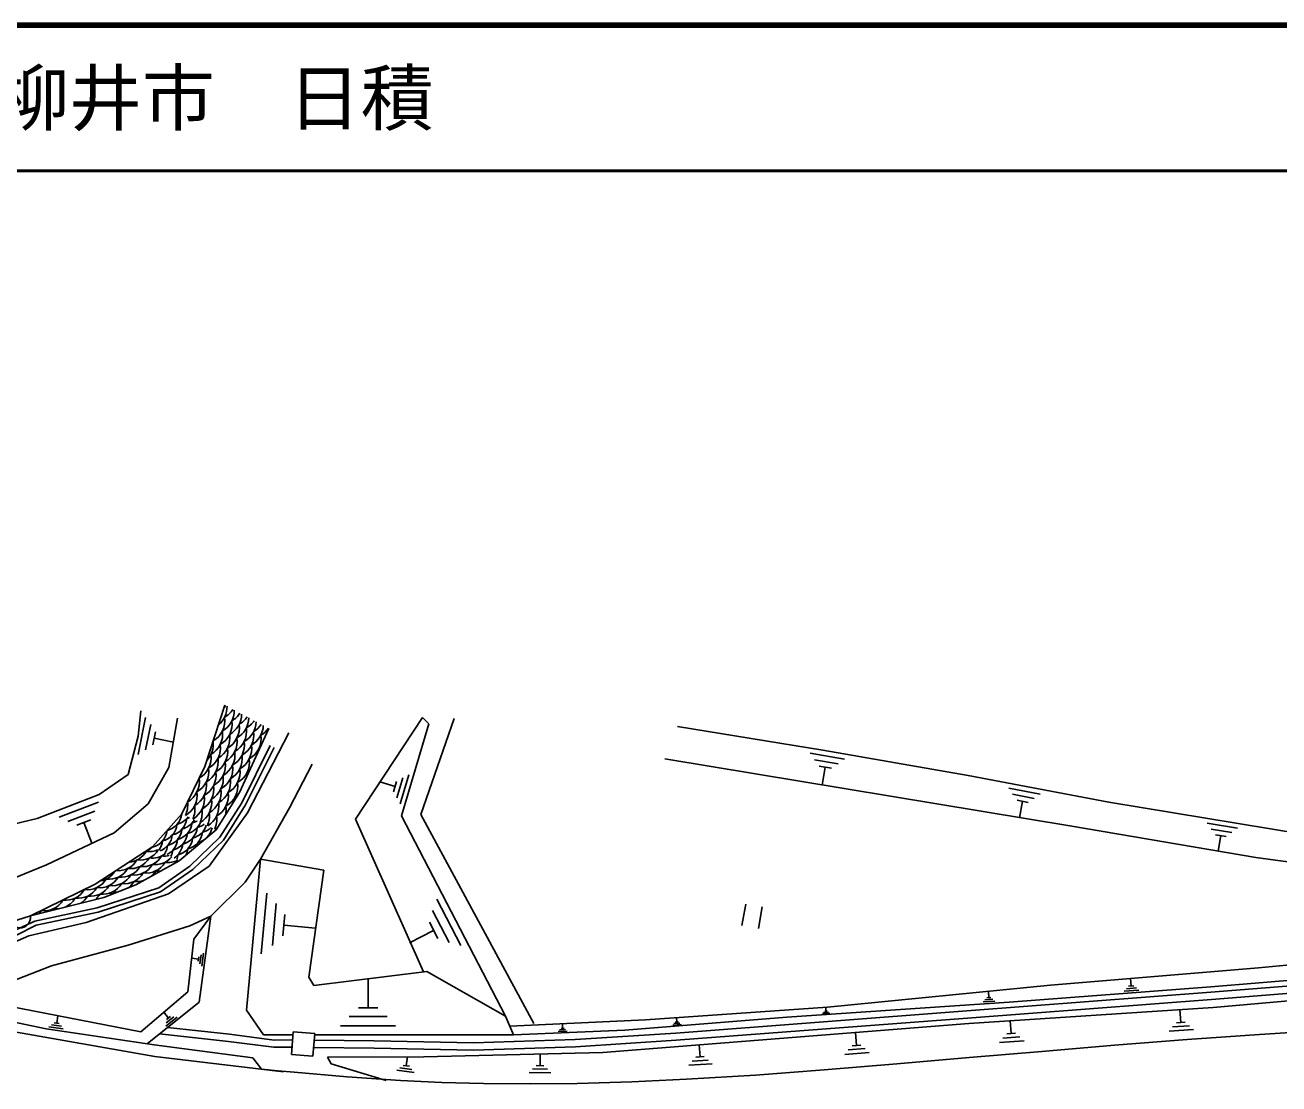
# Model space of a CAD drawing. Units: millimetres, scale not verified. Extents: x 40000 to 680000, y 20000 to 380000.
# Drawn here: x 407008 to 492981, y 307391 to 380000 of the extents above; entities that cross this region are included whole.
import ezdxf
from ezdxf.enums import TextEntityAlignment as Align

# ---------------------------------------------------------------- set-up
doc = ezdxf.new("R2010")
doc.units = ezdxf.units.MM
doc.header["$LTSCALE"] = 1000
for name, color, linetype, lineweight in [('M-BGD', 7, 'Continuous', 25), ('M-TTL', 2, 'Continuous', 140), ('M-TTL-LINE', 7, 'Continuous', 50)]:
    doc.layers.add(name, color=color, linetype=linetype, lineweight=lineweight)
doc.layers.add('M-TTL-TXT', color=7, linetype='Continuous')
doc.styles.add('ＭＳ ゴシック', font='')
doc.styles.get('ＭＳ ゴシック').set_extended_font_data('MS Gothic')

msp = doc.modelspace()

# ---------------------------------------------------------------- linework, layer by layer
at = {"layer": 'M-BGD'}
for p, q in [((414753, 331237), (414953, 332968)), ((419342, 329162), (420708, 333367)), ((414769, 329992), (415275, 332529)), ((415623, 332049), (415273, 330296)), ((416870, 329099), (417463, 332475)), ((429665, 325546), (434255, 332510)), ((434699, 332086), (432812, 325770)), ((436438, 332448), (434142, 325869)), ((434255, 332510), (434699, 332086)), ((451733, 331899), (461711, 330288)), ((414082, 328602), (414753, 331237)), ((415762, 330649), (415940, 331542)), ((415851, 331096), (417176, 330831)), ((423730, 331754), (421708, 327379)), ((422258, 325971), (425102, 331456)), ((421868, 326667), (423812, 330599)), ((422129, 326520), (424081, 330466)), ((461711, 330288), (471664, 328540)), ((425146, 326328), (426696, 329329)), ((478776, 325070), (450880, 329679)), ((460838, 330083), (463190, 329669)), ((462754, 329338), (461129, 329623)), ((412077, 327240), (414082, 328602)), ((415444, 326597), (416870, 329099)), ((417745, 325909), (419342, 329162)), ((433329, 328589), (432731, 326587)), ((461465, 329180), (462293, 329035)), ((461879, 329108), (461663, 327879)), ((471664, 328540), (481317, 326701)), ((432376, 327783), (431330, 328096)), ((432481, 328135), (432271, 327431)), ((432487, 326999), (432900, 328383)), ((474459, 327677), (476610, 327267)), ((407841, 325596), (412077, 327240)), ((409347, 325674), (412037, 326718)), ((421708, 327379), (420116, 324809)), ((476206, 326969), (474720, 327252)), ((475022, 326842), (475779, 326698)), ((475401, 326770), (475187, 325646)), ((481317, 326701), (494613, 324508)), ((411794, 326102), (409935, 325381)), ((413122, 324616), (415444, 326597)), ((415750, 323638), (417745, 325909)), ((419624, 322331), (422258, 325971)), ((420370, 324308), (421868, 326667)), ((420604, 324117), (422129, 326520)), ((423140, 322807), (425146, 326328)), ((434142, 325869), (441885, 311540)), ((402144, 324207), (407841, 325596)), ((410560, 325133), (411506, 325501)), ((411033, 325317), (411579, 323911)), ((429665, 325546), (434325, 315071)), ((432812, 325770), (439944, 312036)), ((491398, 322915), (478776, 325070)), ((488071, 325267), (490133, 324927)), ((408478, 322419), (413122, 324616)), ((420116, 324809), (417578, 322690)), ((418314, 322333), (420370, 324308)), ((489754, 324633), (488330, 324868)), ((488628, 324483), (489354, 324364)), ((488991, 324423), (488813, 323346)), ((411825, 321080), (415750, 323638)), ((418505, 322101), (420604, 324117)), ((404114, 320641), (408478, 322419)), ((417578, 322690), (414611, 321046)), ((422103, 321236), (423140, 322807)), ((422182, 312442), (423140, 322807)), ((423140, 322807), (427495, 322042)), ((497321, 322129), (491398, 322915)), ((416169, 320829), (418314, 322333)), ((416304, 320558), (418505, 322101)), ((416839, 320427), (419624, 322331)), ((427495, 322042), (426466, 314711)), ((407380, 318912), (411825, 321080)), ((411940, 319464), (416169, 320829)), ((414611, 321046), (412407, 320179)), ((419747, 318888), (422103, 321236)), ((412407, 320179), (407380, 318912)), ((411193, 318455), (416839, 320427)), ((412017, 319174), (416304, 320558)), ((423202, 316314), (423587, 320476)), ((435231, 320051), (436882, 316872)), ((407678, 318560), (411940, 319464)), ((407773, 318273), (412017, 319174)), ((424227, 319763), (423962, 316887)), ((424686, 317537), (424821, 319001)), ((436089, 317089), (434949, 319286)), ((456418, 319724), (456159, 318246)), ((457292, 318047), (457552, 319524)), ((402755, 316295), (407678, 318560)), ((402892, 315814), (407773, 318273)), ((404682, 318063), (407380, 318912)), ((407272, 317548), (411193, 318455)), ((414082, 316917), (418300, 318222)), ((418300, 318222), (419747, 318888)), ((419747, 318888), (418574, 317329)), ((418951, 312989), (419747, 318888)), ((424754, 318269), (426929, 318068)), ((434728, 318481), (435308, 317363)), ((407272, 317548), (399265, 314029)), ((418574, 317329), (418164, 313697)), ((435018, 317922), (433357, 317060)), ((408819, 315489), (414082, 316917)), ((491575, 315357), (509213, 316989)), ((418903, 315954), (418439, 316017)), ((418924, 316110), (418882, 315798)), ((419002, 315630), (419085, 316243)), ((419252, 316359), (419133, 315471)), ((510824, 315918), (488312, 314038)), ((408819, 315489), (403144, 313270)), ((426466, 314711), (426796, 314135)), ((426796, 314135), (434564, 315101)), ((434564, 315101), (439944, 312036)), ((477328, 314154), (491575, 315357)), ((488308, 313688), (501514, 314735)), ((414947, 310957), (398052, 314267)), ((430527, 312607), (430527, 314583)), ((462018, 312656), (477328, 314154)), ((488312, 314038), (474489, 312997)), ((483369, 313817), (482377, 313742)), ((482519, 313921), (483204, 313972)), ((483023, 314116), (482674, 314090)), ((482848, 314103), (482809, 314622)), ((488347, 313190), (501556, 314237)), ((488475, 312641), (506187, 314161)), ((418164, 313697), (414947, 310957)), ((415380, 310146), (418951, 312989)), ((474489, 312997), (459248, 311969)), ((471590, 312395), (488308, 313688)), ((471628, 311896), (488347, 313190)), ((473505, 313072), (472711, 313019)), ((472826, 313161), (473375, 313198)), ((473231, 313314), (472951, 313295)), ((473091, 313305), (473063, 313720)), ((402374, 312444), (408465, 311176)), ((416845, 311909), (416522, 312315)), ((423356, 310768), (422182, 312442)), ((431192, 312607), (429862, 312607)), ((449546, 311792), (462018, 312656)), ((451626, 310882), (471590, 312395)), ((462182, 312244), (461686, 312211)), ((461758, 312300), (462101, 312323)), ((462010, 312396), (461836, 312384)), ((461923, 312390), (461906, 312649)), ((471723, 311543), (488475, 312641)), ((486255, 311611), (486196, 312493)), ((409623, 311162), (408639, 311308)), ((408817, 311451), (409497, 311350)), ((409352, 311531), (409005, 311582)), ((409179, 311557), (409255, 312071)), ((417437, 311964), (416659, 311345)), ((416676, 311572), (417213, 312000)), ((416982, 312018), (416708, 311800)), ((421028, 310798), (416780, 311260)), ((432417, 311372), (428636, 311372)), ((429225, 312009), (431838, 312009)), ((439944, 312036), (440507, 310767)), ((449546, 311792), (440251, 311344)), ((443861, 311200), (443848, 311512)), ((446628, 309545), (471723, 311543)), ((459248, 311969), (448132, 311083)), ((452012, 311472), (451417, 311424)), ((451501, 311532), (451913, 311565)), ((451803, 311651), (451594, 311634)), ((451661, 310383), (471628, 311896)), ((451699, 311643), (451674, 311954)), ((474618, 310840), (474551, 311722)), ((485691, 311305), (486858, 311383)), ((486552, 311631), (485958, 311591)), ((415914, 309266), (405886, 311027)), ((408465, 311176), (415867, 310073)), ((420964, 310302), (416224, 310818)), ((421028, 310798), (424093, 310402)), ((425380, 310768), (423356, 310768)), ((424093, 310402), (425352, 310412)), ((425273, 309411), (425395, 310956)), ((425395, 310956), (426870, 310839)), ((426870, 310839), (426748, 309294)), ((426821, 310395), (430949, 310342)), ((440507, 310767), (426865, 310767)), ((437751, 310208), (444722, 310433)), ((448132, 311083), (440507, 310767)), ((444168, 311018), (443571, 310993)), ((443660, 311097), (444072, 311114)), ((443966, 311205), (443756, 311196)), ((444722, 310433), (451626, 310882)), ((444746, 309933), (451661, 310383)), ((464010, 310034), (463943, 310915)), ((474058, 310529), (475223, 310618)), ((474915, 310863), (474321, 310818)), ((487135, 311116), (485447, 311004)), ((415867, 310073), (422617, 309183)), ((420964, 310302), (424063, 309901)), ((424063, 309901), (425356, 309912)), ((426814, 309895), (430939, 309842)), ((430939, 309842), (437754, 309707)), ((430949, 310342), (437751, 310208)), ((434352, 309238), (446628, 309545)), ((437754, 309707), (444746, 309933)), ((453287, 309243), (453232, 310073)), ((464895, 309547), (463209, 309418)), ((463450, 309722), (464615, 309811)), ((464307, 310056), (463713, 310011)), ((475503, 310354), (473817, 310225)), ((424733, 308216), (415914, 309266)), ((422617, 309183), (423227, 308395)), ((426748, 309294), (425273, 309411)), ((427745, 309216), (434352, 309238)), ((427993, 308778), (427745, 309216)), ((431763, 307635), (427993, 308778)), ((433356, 308604), (432940, 308661)), ((433148, 308633), (433234, 309251)), ((442579, 308643), (442054, 308651)), ((442316, 308647), (442329, 309427)), ((454115, 308776), (452526, 308672)), ((452756, 308956), (453854, 309028)), ((453566, 309261), (453007, 309225)), ((433687, 308165), (432504, 308328)), ((432715, 308502), (433533, 308389)), ((443055, 308148), (441562, 308172)), ((441799, 308419), (442830, 308403))]:
    msp.add_line(p, q, dxfattribs=at)
for points in [[(406031, 318487), (406130, 318348), (406253, 318242), (406431, 318135), (406605, 318101), (406779, 318100), (406988, 318166), (407131, 318267), (407254, 318394), (407338, 318584), (407375, 318740), (407380, 318912)], [(496640, 311097), (491654, 310781), (486680, 310426), (481698, 310040), (476726, 309625), (471745, 309193), (466772, 308761), (461789, 308350), (457082, 308003), (452362, 307716), (448618, 307543), (444870, 307431), (441660, 307391), (438440, 307410), (435591, 307485), (432745, 307620), (429095, 307875), (425448, 308190), (424343, 308292), (423227, 308395)]]:
    msp.add_lwpolyline(points, dxfattribs=at)
for centre, radius, start, end in [((419238, 333251), 1619, 309.31638, 1.3369), ((419736, 333006), 1619, 299.81359, 0.57331), ((419388, 334186), 1619, 320.70587, 328.3422), ((419886, 333942), 1619, 299.81359, 327.67319), ((420233, 332762), 1619, 299.81359, 359.81524), ((420384, 333697), 1619, 299.81359, 327.00357), ((419087, 332315), 1619, 300.72864, 7.8785), ((419585, 332071), 1619, 299.81359, 7.8785), ((420083, 331826), 1619, 299.81359, 7.8785), ((420731, 332517), 1619, 299.81359, 359.06245), ((420882, 333453), 1619, 299.81359, 326.33332), ((421229, 332273), 1619, 299.81359, 358.3147), ((421379, 333208), 1619, 299.81359, 325.66228), ((421727, 332029), 1619, 299.81359, 357.57176), ((421877, 332964), 1619, 299.81359, 324.99039), ((418937, 331380), 1619, 299.81359, 7.8785), ((419435, 331135), 1619, 299.81359, 7.8785), ((419933, 330891), 1619, 299.81359, 7.8785), ((420581, 331582), 1619, 299.81359, 7.8785), ((421078, 331338), 1619, 299.81359, 7.8785), ((421576, 331093), 1619, 299.81359, 7.8785), ((422375, 332720), 1619, 299.81359, 324.31754), ((418289, 330689), 1619, 317.57068, 6.44534), ((418787, 330444), 1619, 299.81359, 7.8785), ((419284, 330200), 1619, 299.81359, 7.8785), ((419782, 329956), 1619, 299.81359, 7.8785), ((420430, 330647), 1619, 299.81359, 7.8785), ((420928, 330402), 1619, 299.81359, 7.8785), ((422224, 331784), 1619, 299.81359, 303.64618), ((421426, 330158), 1619, 3.72891, 7.8785), ((418138, 329753), 1619, 299.81359, 7.8785), ((418636, 329509), 1619, 299.81359, 7.8785), ((419134, 329265), 1619, 299.81359, 7.8785), ((420280, 329711), 1619, 299.81359, 7.8785), ((420778, 329467), 1619, 299.81359, 7.8785), ((417988, 328818), 1619, 299.81359, 7.8785), ((418486, 328574), 1619, 299.81359, 7.8785), ((418983, 328329), 1619, 299.81359, 7.8785), ((419632, 329020), 1619, 299.81359, 7.8785), ((420129, 328776), 1619, 299.81359, 7.8785), ((420627, 328531), 1619, 0.40148, 7.8785), ((421426, 330158), 1619, 299.81359, 306.65068), ((417340, 328127), 1619, 299.81359, 7.8785), ((417838, 327883), 1619, 299.81359, 7.8785), ((418335, 327638), 1619, 299.81359, 7.8785), ((418833, 327394), 1619, 299.81359, 7.8785), ((419481, 328085), 1619, 299.81359, 7.8785), ((419979, 327840), 1619, 299.81359, 7.8785), ((416541, 326501), 1619, 334.0615, 7.8785), ((417189, 327192), 1619, 300.07707, 7.8785), ((417687, 326947), 1619, 300.60152, 7.8785), ((418185, 326703), 1619, 301.12268, 7.8785), ((419331, 327149), 1619, 299.81359, 7.8785), ((419828, 326905), 1619, 1.83, 7.8785), ((420627, 328531), 1619, 299.81359, 308.69631), ((416430, 326059), 1324, 283.8983, 353.51481), ((417039, 326256), 1619, 334.49238, 7.8785), ((417537, 326012), 1619, 334.92323, 7.8785), ((418034, 325768), 1619, 335.35406, 7.8785), ((418682, 326458), 1619, 301.64067, 7.8785), ((419180, 326214), 1619, 346.66855, 7.8785), ((416109, 325335), 1324, 283.8983, 353.51481), ((416786, 325746), 1324, 283.8983, 353.51481), ((417107, 326470), 1324, 283.8983, 324.65999), ((417142, 325434), 1324, 283.8983, 353.51481), ((417463, 326158), 1324, 283.8983, 330.50104), ((417783, 326882), 1324, 283.8983, 292.38709), ((417818, 325845), 1324, 283.8983, 336.29432), ((418139, 326569), 1324, 283.8983, 299.83945), ((418174, 325533), 1324, 283.8983, 342.09986), ((418495, 326257), 1324, 283.8983, 306.6581), ((418532, 325523), 1619, 335.78491, 7.8785), ((415433, 324923), 1324, 283.8983, 353.51481), ((415789, 324611), 1324, 290.88358, 353.51481), ((416145, 324298), 1324, 297.17749, 353.51481), ((416465, 325022), 1324, 283.8983, 353.51481), ((416821, 324710), 1324, 283.8983, 353.51481), ((417177, 324397), 1324, 283.8983, 353.51481), ((417498, 325121), 1324, 283.8983, 353.51481), ((417854, 324808), 1324, 283.8983, 353.51481), ((418530, 325220), 1324, 283.8983, 347.97883), ((418851, 325944), 1324, 283.8983, 313.06085), ((419180, 326214), 1619, 302.1556, 309.79912), ((414023, 324093), 1497, 275.25136, 329.39679), ((414872, 324232), 1497, 262.59981, 327.88559), ((414656, 324676), 1497, 291.64809, 314.53955), ((415505, 324815), 1497, 262.59981, 294.09693), ((415112, 324199), 1324, 323.72592, 353.51481), ((415468, 323887), 1324, 328.67746, 353.51481), ((415824, 323574), 1324, 333.5998, 353.51481), ((416500, 323985), 1324, 303.01229, 353.51481), ((416856, 323673), 1324, 333.01149, 353.51481), ((417533, 324084), 1324, 343.70943, 353.51481), ((413391, 323509), 1497, 265.12606, 329.39679), ((414240, 323649), 1497, 262.59981, 329.39679), ((414457, 323204), 1497, 262.59981, 329.39679), ((415089, 323788), 1497, 262.59981, 329.39679), ((415306, 323343), 1497, 262.59981, 329.39679), ((415722, 324371), 1497, 262.59981, 307.40436), ((415938, 323927), 1497, 262.59981, 319.37046), ((416571, 324510), 1497, 262.59981, 282.31829), ((416788, 324066), 1497, 262.59981, 297.68494), ((416155, 323482), 1497, 321.582, 329.39679), ((416180, 323262), 1324, 338.52966, 353.51481), ((412126, 322342), 1497, 262.59981, 329.39679), ((411909, 322787), 1497, 280.66387, 325.52378), ((412758, 322926), 1497, 262.59981, 329.39679), ((412975, 322481), 1497, 262.59981, 329.39679), ((413607, 323065), 1497, 262.59981, 329.39679), ((413824, 322620), 1497, 262.59981, 329.39679), ((414674, 322759), 1497, 310.25086, 329.39679), ((416155, 323482), 1497, 262.59981, 276.4003), ((409795, 321481), 1497, 262.59981, 329.39679), ((410644, 321620), 1497, 262.59981, 329.39679), ((411277, 322203), 1497, 262.59981, 329.39679), ((411493, 321759), 1497, 262.59981, 329.39679), ((412343, 321898), 1497, 262.59981, 329.39679), ((413192, 322037), 1497, 307.16324, 329.39679), ((414674, 322759), 1497, 262.59981, 287.73145), ((408313, 320758), 1497, 262.59981, 329.39679), ((409163, 320897), 1497, 290.15763, 329.39679), ((410012, 321036), 1497, 303.082, 329.39679), ((410861, 321175), 1497, 310.34444, 329.39679), ((411710, 321314), 1497, 320.33914, 329.39679), ((413192, 322037), 1497, 262.59981, 275.76639), ((406832, 320036), 1497, 319.35718, 329.39679), ((407681, 320175), 1497, 323.93331, 329.39679), ((409163, 320897), 1497, 262.59981, 278.14313)]:
    msp.add_arc(centre, radius, start, end, dxfattribs=at)
at = {"layer": 'M-TTL'}
msp.add_line((680000, 380000), (40000, 380000), dxfattribs=at)
at = {"layer": 'M-TTL-LINE'}
msp.add_line((40000, 370000), (680000, 370000), dxfattribs=at)

# ---------------------------------------------------------------- texts
at = {"layer": 'M-TTL-TXT', "style": 'ＭＳ ゴシック'}
msp.add_text('柳井市\u3000日積', height=3666, dxfattribs=at).set_placement((405024, 375000), align=Align.MIDDLE_LEFT)

doc.saveas('drawing.dxf')
